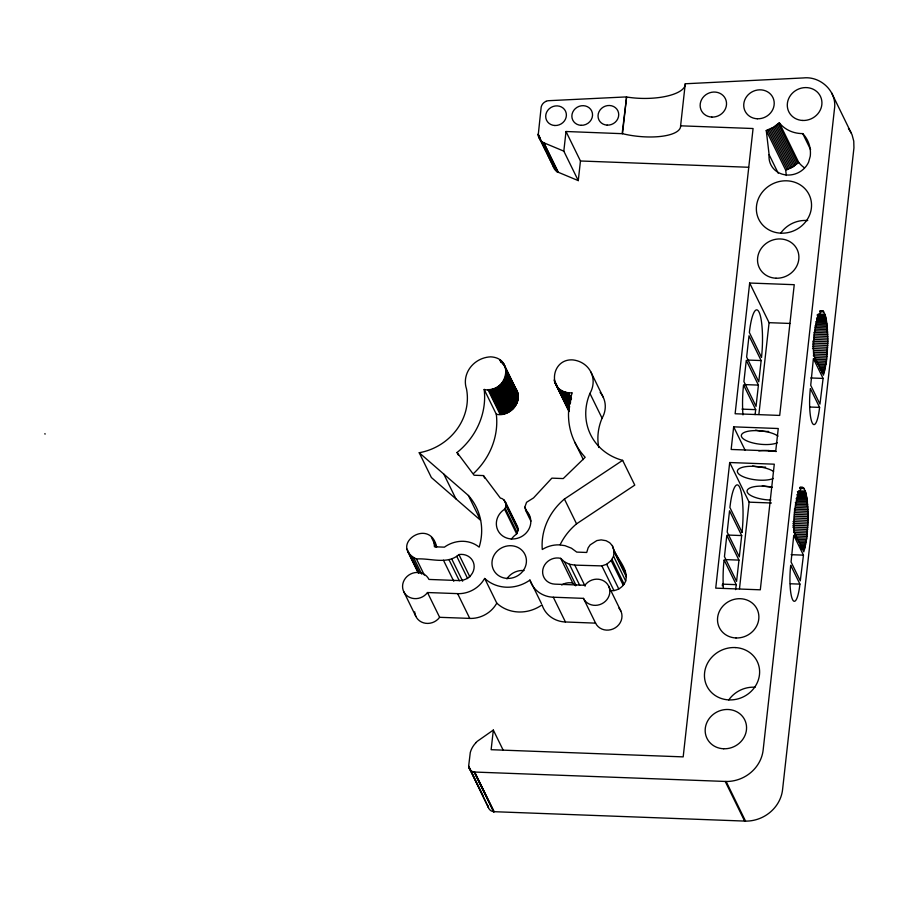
<?xml version="1.0" encoding="UTF-8"?>
<svg xmlns="http://www.w3.org/2000/svg" width="899" height="899" viewBox="0 0 899 899"><rect width="100%" height="100%" fill="white"/><g stroke="black" fill="none" stroke-linecap="round" stroke-linejoin="round"><path stroke-width="1.35" d="M808.19 518.521C806.504 456.287 791.21 503.766 794.098 532.051L803.807 551.874L806.785 538.085L808.19 518.521L794.48 518.004M827.855 341.8C826.17 279.555 810.864 327.045 813.752 355.33L823.462 375.153L826.451 361.353L827.855 341.8L812.763 341.238M475.661 742.889L476.627 741.911A16.171 14.867 -26.1 0 1 477.414 741.214L493.326 730.067L491.135 749.699L683.184 756.879L753.07 128.523L680.588 125.815A42.017 14.294 6.3 0 1 622.513 133.693L566.01 131.501L580.451 160.988L578.271 180.62L557.324 171.878A9.867 9.069 -26.1 0 1 556.829 171.552L542.232 141.952A11.979 11.013 -26.1 0 1 538.591 136.569L538.512 136.378A11.046 10.159 -26.1 0 1 538.377 135.794L538.344 135.603A10.181 9.361 -26.1 0 1 538.243 134.816L541.119 107.599A7.181 6.608 -26.2 0 1 541.277 106.734L541.322 106.565A7.855 7.226 -26.2 0 1 546.075 101.34M458.276 454.995L457.063 452.512A73.145 67.223 -26.1 0 0 484.269 390.233L484.179 389.469C506.553 394.515 515.812 358.15 490.697 356.847A25.093 23.071 -26.1 0 0 466.48 388.806A55.637 51.131 -26.1 0 1 419.226 452.736L431.363 477.515L480.527 520.251L468.39 495.473L419.226 452.736M484.179 389.469L496.315 414.248C510.969 417.765 525.387 398.808 514.43 386.873M598.745 447.488A55.637 51.131 -26.1 0 1 602.072 418.192L589.935 393.425A25.093 23.071 -26.1 0 0 573 359.926C549.649 358.139 547.199 395.29 572.247 392.762L571.978 393.515A73.145 67.223 -26.1 0 0 585.17 457.299L563.246 478.571L551.862 478.144L533.545 497.911L526.567 502.294L524.791 507.227L525.949 510.441A17.508 16.092 -26.1 0 1 524.825 534.287A17.508 16.092 -26.1 0 1 499.844 533.354A17.508 16.092 -26.1 0 1 504.024 509.621C508.092 506.193 505.519 498.799 500.338 498.068L483.448 475.582L474.088 475.234L457.063 452.512M511.34 539.276A17.508 16.092 -26.1 0 1 516.161 534.388L518.15 530.511L517.577 526.735L505.44 501.957M578.271 180.62L563.819 151.144L566.01 131.501M622.513 133.693L626.592 96.991A42.186 15.047 0.9 0 0 685.341 83.764L803.47 77.932C820.641 75.977 837.351 91.586 834.441 109.105L763.15 750.002A35.016 32.184 -26.1 0 1 726.122 781.478L474.166 772.027A7.001 6.439 -26.1 0 1 468.941 767.656L468.705 766.15A7.001 6.439 -26.1 0 1 468.75 765.296L470.278 752.542A22.509 20.688 -26.1 0 1 475.728 742.945M680.599 125.905L685.274 83.663M729.696 462.524L715.728 588.137L760.307 589.811L774.286 464.187L729.696 462.524L749.125 502.159L739.495 588.699M733.663 426.845L731.157 449.466L775.736 451.096L778.253 428.52L733.663 426.845L745.204 450.388M749.665 283.028L735.124 413.754L779.703 415.428L794.244 284.691L749.665 283.028L769.083 322.674L758.88 414.461M738.956 560.111L736.584 581.383L724.448 556.605L726.819 535.332L738.956 560.111L725.235 559.594M741.686 535.568L739.315 556.841L727.179 532.062L729.539 510.789L741.686 535.568L727.965 535.051M758.419 385.098L756.048 406.37L743.911 381.592L746.282 360.319L758.419 385.098L744.698 384.592M761.15 360.555L758.778 381.828L746.642 357.049L749.013 335.776L761.15 360.555L747.429 360.038M622.153 133.603L626.592 96.991M823.102 378.423L819.944 404.123L810.718 385.289L813.393 358.6L823.102 378.423L810.752 377.962M803.448 555.144L800.29 580.844L791.064 562.021L793.738 535.332L803.448 555.144L791.098 554.683M436.633 546.974C429.891 516.206 388.11 545.199 416.439 558.964C430.25 557.931 447.241 565.022 458.94 554.559A14.002 12.878 -26.1 0 1 474.166 566.617A14.002 12.878 -26.1 0 1 458.906 580.563L428.958 579.439A14.002 12.878 -26.1 0 0 408.64 575.191A14.002 12.878 -26.1 0 0 406.415 595.239A14.002 12.878 -26.1 0 0 427.497 592.531L458.895 593.677A28.015 25.756 -26.1 0 0 484.246 579.057L485.044 578.742A35.533 32.667 -26.1 0 0 506.013 587.193L507.834 587.227A35.533 32.667 -26.1 0 0 528.792 580.844L529.927 580.057L530.152 580.776A28.015 25.756 -26.1 0 0 552.065 597.161L583.451 598.363A14.002 12.878 -26.1 0 0 603.757 602.622A14.002 12.878 -26.1 0 0 605.993 582.563A14.002 12.878 -26.1 0 0 584.912 585.271L554.953 584.148A14.002 12.878 -26.1 0 1 542.917 569.179A14.002 12.878 -26.1 0 1 560.684 558.358L564.55 561.909L569.37 564.224L574.787 565.123L601.858 565.898L606.679 564.246L611.14 560.549L613.545 556.211L614.152 550.772L612.376 545.704L609.668 542.693L606.05 540.692L601.161 539.883L596.869 540.58L590.182 544.873L588.148 547.817L586.71 552.469L576.731 552.098L571.461 548.199L564.954 545.659L559.313 544.873A28.015 25.756 -26.1 0 0 542.636 549.278L542.277 549.503A61.806 56.806 -26.1 0 1 564.415 499.057L622.636 460.344A55.637 51.131 -26.1 0 1 589.935 393.425M609.927 590.553C616.545 591.576 623.468 587.283 625.682 580.99C628.963 567.943 615.208 557.549 612.376 545.704M484.64 578.349L496.776 603.128L496.383 603.836A28.015 25.756 -26.1 0 1 471.031 618.445L439.633 617.31A14.002 12.878 -26.1 0 1 425.598 623.288A14.002 12.878 -26.1 0 1 414.99 613.882M778.208 173.215L769.106 154.639L766.263 130.49L773.297 127.355L779.287 122.77A31.6 29.038 -26.1 0 0 802.728 133.591L810.617 149.695M786.322 175.496L785.692 170.136L792.716 166.989L798.705 162.416L779.287 122.77M560.144 544.715A61.806 56.806 -26.1 0 1 576.551 523.836L634.773 485.112L622.636 460.344M546.064 101.317L546.423 101.171A7.608 6.99 -26.2 0 1 546.952 101.003L547.131 100.946A7.406 6.81 -26.2 0 1 547.862 100.789L548.042 100.755A7.158 6.585 -26.2 0 1 548.772 100.688L626.277 96.912M488.135 805.965L488.46 807.617A7.001 6.439 -26.1 0 0 493.585 811.673L745.541 821.113A35.016 32.184 -26.1 0 0 782.568 789.648L853.938 147.886L853.758 141.121L852.061 134.771L831.631 92.9M580.451 160.988L748.665 167.27M819.989 310.694L822.731 310.796M820.349 310.93L823.091 311.032M820.697 311.256L823.439 311.357M819.663 311.616L823.776 311.773M818.191 314.111L825.046 314.369M817.101 314.92L825.338 315.234M817.382 315.875L825.608 316.178M817.652 316.909L825.878 317.212M816.528 317.965L826.125 318.325M816.764 319.145L826.361 319.505M816.977 320.404L826.586 320.763M815.82 321.673L826.788 322.078M816 323.056L826.979 323.471M769.083 322.674L789.985 323.449M816.18 324.505L827.147 324.921M814.955 325.955L827.305 326.427M815.09 327.517L827.44 327.978M815.213 329.124L827.552 329.585M815.314 330.776L827.653 331.237M814.022 332.416L827.732 332.922M814.078 334.136L827.799 334.653M814.123 335.889L827.844 336.406M814.146 337.664L827.867 338.181M814.146 339.474L827.867 339.979M812.73 343.058L827.81 343.62M812.674 344.89L827.765 345.452M812.595 346.722L827.687 347.284M812.505 348.554L827.597 349.115M813.764 350.419L827.485 350.925M813.64 352.217L827.35 352.734M813.494 354.004L827.204 354.521M813.325 355.757L827.046 356.274M814.516 357.544L826.855 358.004M814.314 359.24L826.664 359.701M815.472 360.949L826.451 361.353M816.618 362.612L826.215 362.971M817.742 364.23L825.967 364.533M818.854 365.792L825.709 366.05M819.955 367.309L825.439 367.511M819.663 368.702L825.147 368.905M820.742 370.096L824.855 370.242M821.798 371.411L824.54 371.512M821.484 372.602L824.226 372.703M809.977 407.033L819.585 407.393A26.61 5.293 -87.9 0 1 812.202 422.856A26.61 5.293 -87.9 0 1 810.359 388.57L819.585 407.393M741.967 409.135L755.688 409.641A35.016 6.956 -87.9 0 1 755.048 414.608M758.655 466.693L761.442 466.806M799.975 487.28L802.717 487.393M800.335 487.427L803.077 487.528M800.694 487.651L803.436 487.752M799.661 487.921L803.785 488.078M800.009 488.348L804.122 488.494M798.526 490.832L805.392 491.09M797.447 491.652L805.684 491.955M797.728 492.596L805.954 492.91M797.986 493.63L806.223 493.933M796.874 494.686L806.47 495.046M797.11 495.866L806.706 496.226M797.323 497.125L806.931 497.484M796.154 498.394L807.133 498.81M796.345 499.788L807.324 500.192M796.514 501.226L807.493 501.642M795.3 502.687L807.65 503.148M749.125 502.159L771.409 502.991M795.435 504.238L807.785 504.699M795.559 505.845L807.898 506.306M795.649 507.497L807.999 507.957M794.368 509.137L808.077 509.654M794.424 510.857L808.145 511.374M794.469 512.61L808.179 513.127M794.491 514.397L808.212 514.902M794.491 516.195L808.212 516.711M794.446 519.836L808.156 520.352M793.019 521.611L808.1 522.173M792.94 523.443L808.032 524.005M792.851 525.274L807.943 525.836M792.738 527.095L807.83 527.657M793.986 528.949L807.695 529.455M793.828 530.725L807.549 531.242M793.671 532.489L807.381 532.995M794.862 534.264L807.201 534.725M794.66 535.961L807.01 536.422M795.817 537.669L806.785 538.085M796.952 539.333L806.56 539.692M798.087 540.951L806.313 541.265M799.2 542.524L806.055 542.782M800.29 544.03L805.785 544.232M800.009 545.435L805.493 545.637M801.088 546.817L805.201 546.974M800.773 548.087L804.886 548.233M801.829 549.334L804.571 549.435M790.322 583.766L799.919 584.114A26.61 5.293 -87.9 0 1 792.547 599.577A26.61 5.293 -87.9 0 1 790.693 565.291L799.919 584.114M735.573 589.62A35.016 6.956 -87.9 0 0 736.225 584.653L722.504 584.148A35.016 6.956 -87.9 0 1 722.302 585.845M496.776 603.128L497.181 603.51A35.533 32.667 -26.1 0 0 518.15 611.961L519.97 612.005A35.533 32.667 -26.1 0 0 540.928 605.611L542.063 604.825L542.288 605.544A28.015 25.756 -26.1 0 0 564.201 621.928L595.587 623.142A14.002 12.878 -26.1 0 0 615.388 627.738A14.002 12.878 -26.1 0 0 618.928 608.14M755.138 687.229L753.699 687.173A28.015 25.745 -26.1 0 0 728.763 699.939M563.819 151.144L542.884 142.39A9.867 9.069 -26.1 0 1 542.389 142.064L542.232 141.952M556.829 171.552L556.672 171.428A11.979 11.013 -26.1 0 1 553.042 166.057L538.512 136.378M560.684 558.358L572.82 583.136L575.72 585.8M566.28 404.685L569.359 411.54L554.312 380.738M848.442 128.445L851.409 133.277M624.513 570.483L625.176 571.663M778.242 123.691L797.66 163.337M777.073 124.691L796.503 164.337M775.859 125.635L795.278 165.281M774.601 126.523L794.019 166.169M773.297 127.355L792.716 166.989M771.96 128.119L791.378 167.753M770.578 128.815L789.996 168.45M769.162 129.445L788.592 169.079M767.735 130.007L787.153 169.641M766.263 130.49L785.692 170.136M755.688 409.641L743.552 384.873A35.016 6.956 -87.9 0 0 742.967 414.9M543.895 142.93L558.335 172.417M543.726 142.851L558.167 172.338M543.378 142.683L557.829 172.17M543.041 142.492L557.661 172.08M542.884 142.39L557.324 171.878M538.209 134.052L540.018 137.929M538.22 134.625L547.266 153.246M538.344 135.603L546.199 151.762M547.401 154.223L552.222 164.045M736.225 584.653L724.088 559.886A35.016 6.956 -87.9 0 0 723.392 588.306M590.857 371.95L603.308 397.38M568.471 392.593L571.506 398.796M567.584 392.492L571.225 399.931M566.696 392.357L570.337 399.785M565.831 392.166L570.685 402.078M564.988 391.93L570.449 403.078M564.156 391.649L570.224 404.044M563.336 391.335L569.404 403.73M562.549 390.975L569.224 404.606M561.774 390.582L569.663 406.685M561.032 390.144L569.528 407.483M560.313 389.66L569.415 408.247M559.628 389.155L569.337 408.978M558.976 388.604L569.292 409.663M558.358 388.02L569.281 410.315M554.144 379.906L569.303 410.944M554.526 381.558L568.842 410.865M554.773 382.356L568.382 410.169M574.821 442.263L583.316 459.603M614.152 550.772L626.288 575.54M614.219 552.132L626.356 576.9M726.122 781.478L745.541 821.113M725.223 781.456L744.642 821.09M613.545 556.211L625.682 580.99M611.983 559.392L624.131 584.159M611.14 560.549L623.277 585.328M606.679 564.246L618.815 589.025M503.822 364.117L517.419 391.919M503.35 363.41L517.678 392.728M502.833 362.747L517.88 393.537M502.283 362.095L503.496 364.578M505.912 369.601L518.049 394.369M501.698 361.488L502.912 363.96M506.025 370.444L518.161 395.212M601.858 565.898L613.995 590.677M506.092 371.287L518.229 396.066M500.428 360.353L501.642 362.825M506.115 372.141L518.262 396.92M499.743 359.836L500.957 362.319M506.092 372.995L518.229 397.774M506.025 373.86L518.161 398.628M505.901 374.714L518.038 399.482M505.744 375.557L517.88 400.336M608.668 586.159L620.804 610.938M505.53 376.411L517.667 401.179M505.272 377.243L517.408 402.022M504.968 378.063L517.105 402.842M564.415 499.057L576.551 523.836M504.62 378.884L516.756 403.651M504.227 379.681L516.374 404.449M503.8 380.457L515.936 405.235M503.328 381.21L515.464 405.988M502.811 381.951L514.958 406.73M502.26 382.659L514.408 407.438M501.676 383.356L513.812 408.124M501.058 384.008L513.194 408.787M500.406 384.637L512.542 409.416M499.709 385.233L511.846 410.011M499.001 385.806L511.138 410.573M498.248 386.334L510.385 411.113M497.484 386.828L509.621 411.607M496.686 387.289L508.823 412.057M495.877 387.705L508.014 412.484M495.034 388.087L507.171 412.866M494.192 388.424L506.328 413.203M493.326 388.716L505.463 413.495M492.438 388.975L504.586 413.754M491.551 389.188L503.698 413.956M490.663 389.357L502.799 414.124M489.764 389.481L501.9 414.248M488.854 389.559L500.99 414.327M574.787 565.123L585.103 586.182M487.955 389.593L500.091 414.36M569.37 564.224L579.686 585.283M583.451 598.363L595.587 623.142M564.55 561.909L576.079 585.44M524.791 507.227L530.253 518.375M525.443 510.003L530.904 521.15M553.312 597.239L565.449 622.007M503.934 499.889L518.195 529.208M506.013 505.732L518.15 530.511M505.216 508.261L517.352 533.04M504.586 509.25L516.723 534.017M483.448 475.582L484.662 478.066M529.927 580.057L541.456 603.589M443.814 474.11L455.95 498.878M458.94 554.559L469.862 576.855M456.737 556.324L467.66 578.619M451.725 558.931L462.648 581.226M449.017 559.729L459.333 580.788M443.454 560.212L453.77 581.271M433.599 540.782L436.464 547.019M431.441 537.377L436.296 547.289M457.636 593.655L469.772 618.433M416.439 558.964L424.328 575.068M413.798 558.021L421.687 574.124M411.472 556.56L419.361 572.663M407.09 549.165L409.517 554.121M416.192 567.741L418.619 572.697M409.539 554.649L418.642 573.236M407.831 551.761L418.147 572.82M427.497 592.531L439.633 617.31M493.326 730.067L503.035 749.878M403.741 591.643L415.877 616.422M474.694 772.084L494.113 811.73M474.515 772.072L493.933 811.718M474.335 772.05L493.765 811.696M474.166 772.027L493.585 811.673M468.705 766.15L483.28 796.053M468.739 766.656L488.46 807.617M468.851 767.33L488.359 807.302M553.009 166.057L552.952 165.865A11.046 10.159 -26.1 0 1 552.818 165.281L552.784 165.079M44.95 433.576L45.04 434.183M434.037 542.063L434.431 546.783L444.409 547.154C449.837 543.221 456.568 541.097 463.277 541.288A28.015 25.756 -26.1 0 1 478.852 546.884L479.156 547.143A61.795 56.794 -26.1 0 0 468.39 495.473M496.315 414.248L496.405 415.012A73.145 67.223 -26.1 0 1 473.672 473.391M769.106 154.639A21.014 19.306 -26.1 0 0 784.31 174.676A21.014 19.306 -26.1 0 0 808.583 162.202L810.269 156.168A32.757 30.105 -26.1 0 0 802.728 133.591M781.062 232.65A28.015 25.745 -26.1 0 1 807.718 220.547M768.634 431.464A19.609 6.675 6.3 0 1 755.61 430.149M777.354 442.769A19.609 6.675 6.3 0 1 747.777 441.297A19.609 6.675 6.3 0 1 748.8 431.127A19.609 6.675 6.3 0 1 778.028 436.127M765.622 467.12A19.609 6.675 6.3 0 1 752.609 466.042M771.409 486.943A19.609 6.675 6.3 0 1 762.318 485.865M758.778 450.905A19.609 6.675 6.3 0 1 776.219 451.556M772.331 451.062A19.609 6.675 6.3 0 1 768.274 450.545M804.257 167.686A31.6 29.038 -26.1 0 1 798.705 162.416M773.387 478.437A19.609 6.675 6.3 0 1 744.057 477.077A19.609 6.675 6.3 0 1 744.305 466.896A19.609 6.675 6.3 0 1 773.556 471.447M770.96 500.046A19.609 6.675 6.3 0 1 747.069 490.944A19.609 6.675 6.3 0 1 772.241 487.224M414.855 613.208A14.002 12.878 -26.1 0 1 414.709 611.859M561.661 584.946A14.002 12.878 -26.1 0 1 572.82 583.136M506.879 578.844A17.508 16.092 -26.1 0 1 524.05 570.539M601.071 393.627A25.093 23.071 -26.1 0 1 602.072 418.192M600.15 392.481A25.093 23.071 -26.1 0 1 600.622 393.043M735.719 647.583L734.281 647.527A28.015 25.745 -26.1 0 0 704.602 672.654A28.015 25.745 -26.1 0 0 728.359 699.871L729.797 699.928A28.015 25.745 -26.1 0 0 759.464 674.801A28.015 25.745 -26.1 0 0 735.719 647.583M761.509 357.285L749.373 332.506A35.016 6.956 -87.9 0 1 759.082 312.167A35.016 6.956 -87.9 0 1 761.509 357.285M742.046 532.298L729.909 507.519A35.016 6.956 -87.9 0 1 739.619 487.179A35.016 6.956 -87.9 0 1 742.046 532.298M776.028 278.218A21.014 19.306 -26.1 0 0 797.121 249.428A21.014 19.306 -26.1 0 0 761.487 248.102A21.014 19.306 -26.1 0 0 776.028 278.218M581.125 125.321A10.507 9.653 -26.2 0 0 591.666 110.925A10.507 9.653 -26.2 0 0 573.843 110.262A10.507 9.653 -26.2 0 0 581.125 125.321M723.695 748.766A21.014 19.306 -26.1 0 0 744.788 719.975A21.014 19.306 -26.1 0 0 709.142 718.638A21.014 19.306 -26.1 0 0 723.695 748.766M554.852 125.512A10.507 9.653 -26.2 0 0 565.538 111.195A10.507 9.653 -26.2 0 0 547.738 110.375A10.507 9.653 -26.2 0 0 554.852 125.512M781.04 233.178A28.015 25.745 -26.1 0 0 809.167 194.791A28.015 25.745 -26.1 0 0 761.644 193.015A28.015 25.745 -26.1 0 0 781.04 233.178M711.851 117.084A13.406 12.316 -26.1 0 0 725.437 98.8A13.406 12.316 -26.1 0 0 702.726 97.8A13.406 12.316 -26.1 0 0 711.851 117.084M757.261 118.769A15.497 14.238 -26.1 0 0 772.96 97.643A15.497 14.238 -26.1 0 0 746.709 96.485A15.497 14.238 -26.1 0 0 757.261 118.769M736.011 637.964A21.014 19.306 -26.1 0 0 757.104 609.174A21.014 19.306 -26.1 0 0 721.47 607.848A21.014 19.306 -26.1 0 0 736.011 637.964M607.185 125.13A10.507 9.653 -26.2 0 0 617.871 110.813A10.507 9.653 -26.2 0 0 600.071 109.993A10.507 9.653 -26.2 0 0 607.185 125.13M802.661 120.466A17.587 16.16 -26.1 0 0 820.495 96.474A17.587 16.16 -26.1 0 0 790.682 95.159A17.587 16.16 -26.1 0 0 802.661 120.466M507.373 578.428A17.508 16.092 -26.1 0 0 524.949 554.436A17.508 16.092 -26.1 0 0 495.259 553.334A17.508 16.092 -26.1 0 0 507.373 578.428"/></g></svg>
